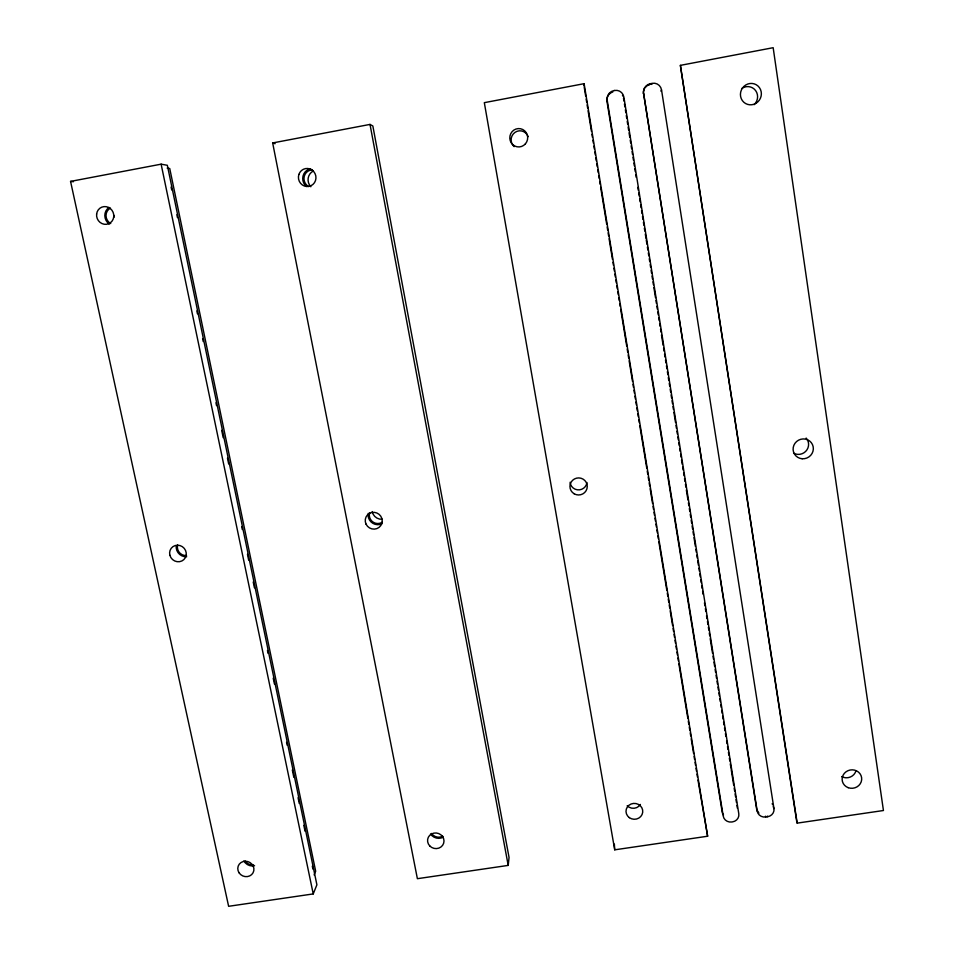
<?xml version="1.0" encoding="UTF-8"?>
<svg xmlns="http://www.w3.org/2000/svg" width="954" height="954" viewBox="0 0 954 954"><rect width="100%" height="100%" fill="white"/><g stroke="black" fill="none" stroke-linecap="round" stroke-linejoin="round"><path stroke-width="1.43" d="M583.991 85.836L584.11 83.678L484.322 102.662L614.722 849.823L707.629 836.229L584.11 83.678M508.208 865.397L509.054 857.455L372.847 125.988L370.021 124.414L272.665 142.945L417.387 878.694L508.208 865.397L370.021 124.414M313.234 893.922L316.895 884.799L167.344 165.292L161.119 164.171L70.56 181.403L228.626 906.3L313.234 893.922L161.119 164.171M314.128 874.925L315.667 871.205L169.74 168.536L167.165 168.083M758.895 813.13L756.725 809.588L643.592 93.373A8.324 8.037 -68.7 0 1 650.282 83.713L652.274 83.332A8.324 8.037 -68.5 0 1 661.539 89.986L773.956 808.622A7.537 7.095 -3.9 0 1 767.612 816.719L765.752 816.994A7.525 7.095 -3.8 0 1 757.202 811.091L756.82 810.077M649.948 84.417L650.282 83.713M651.749 84.417L652.059 83.785M660.884 91.119L661.539 89.986M680.381 65.361L796.805 822.086L797.198 823.123L883.44 810.518L773.169 47.7L680.381 65.361L797.198 823.123M647.277 85.633L644.499 88.15L643.306 91.906A6.034 3.935 78.5 0 0 643.306 92.932L643.401 93.79M647.861 85.383L649.221 85.013M70.56 181.403L73.422 181.725M272.665 142.945L275.098 143.708M772.215 803.602L772.561 804.604M773.253 806.607L773.956 808.622M767.398 816.099L767.612 816.719M765.49 816.195L765.752 816.994M707.629 836.229L697.97 780.026M171.1 187.032L171.708 189.941M176.86 214.722L177.468 217.631M196.858 310.909L197.466 313.83M202.618 338.598L203.226 341.52M215.95 402.731L216.558 405.641M221.71 430.421L223.224 437.707M227.469 458.111L228.674 463.942M241.708 526.608L242.316 529.518M247.468 554.298L248.672 560.129M253.227 581.988L254.432 587.819M267.466 650.485L268.074 653.407M273.226 678.175L274.43 684.006M286.558 742.307L287.166 745.217M292.318 769.997L293.832 777.283M298.065 797.687L299.282 803.518M303.825 825.377L305.041 831.208M312.316 866.184L312.924 869.094M584.23 87.303L585.684 96.127M586.161 99.073L586.65 102.006M587.127 104.952L587.616 107.897M588.093 110.831L591.48 131.425M591.957 134.371L592.446 137.304M592.923 140.25L593.412 143.195M593.889 146.129L594.378 149.074M594.855 152.02L595.344 154.953M595.821 157.899L596.31 160.844M596.787 163.778L597.276 166.723M597.753 169.669L598.241 172.602M598.718 175.548L599.207 178.493M599.684 181.427L600.173 184.372M600.65 187.318L606.684 224.083M607.173 227.028L607.65 229.962M608.139 232.907L608.616 235.853M609.105 238.786L612.48 259.381M612.969 262.326L613.446 265.26M613.935 268.205L614.412 271.151M614.901 274.084L615.378 277.03M615.867 279.975L616.344 282.909M616.833 285.854L617.31 288.8M617.798 291.733L618.275 294.679M618.764 297.624L619.241 300.558M619.73 303.503L620.207 306.449M620.696 309.382L626.73 346.159M627.219 349.092L627.696 352.038M628.185 354.983L628.662 357.917M629.151 360.862L632.526 381.457M633.015 384.39L633.492 387.336M633.981 390.281L634.458 393.215M634.947 396.16L635.424 399.106M635.913 402.039L636.39 404.985M636.878 407.93L637.355 410.864M637.844 413.809L638.321 416.755M638.81 419.688L639.287 422.634M639.776 425.579L646.776 468.223M647.253 471.169L647.742 474.114M648.219 477.048L648.708 479.993M649.185 482.939L649.674 485.872M650.151 488.818L652.572 503.521M653.049 506.467L653.538 509.412M654.015 512.346L654.504 515.291M654.981 518.237L655.47 521.17M655.947 524.116L656.435 527.061M656.912 529.995L657.401 532.94M657.878 535.886L658.367 538.819M658.844 541.765L666.822 590.299M667.299 593.245L667.788 596.19M668.265 599.124L668.754 602.069M669.231 605.015L669.72 607.948M670.197 610.894L672.618 625.597M673.095 628.543L673.584 631.488M674.061 634.422L674.55 637.367M675.027 640.313L675.504 643.246M675.992 646.192L676.469 649.137M676.958 652.071L677.435 655.016M677.924 657.962L678.401 660.895M678.89 663.841L687.822 718.255M688.311 721.2L688.788 724.146M689.277 727.079L689.754 730.025M690.243 732.97L690.72 735.904M691.209 738.849L693.618 753.553M694.107 756.498L694.584 759.444M695.072 762.377L695.549 765.323M696.038 768.268L696.515 771.202M697.004 774.147L697.481 777.093M623.511 98.202L623.976 101.088M624.441 103.986L624.906 106.872M625.371 109.758L625.824 112.644M626.289 115.541L626.754 118.427M627.219 121.313L627.684 124.211M628.149 127.097L628.614 129.982M629.068 132.88L629.771 137.209M630.236 140.095L630.701 142.993M631.154 145.879L631.62 148.741M632.073 151.603L632.538 154.465M632.991 157.327L633.456 160.189M633.909 163.051L634.374 165.913M634.827 168.775L635.292 171.637M635.746 174.499L636.211 177.361M637.821 187.378L638.274 190.24M638.727 193.102L639.204 196.023M639.669 198.945L640.134 201.866M640.611 204.788L641.076 207.71M641.541 210.631L642.018 213.553M642.483 216.486L642.948 219.408M643.425 222.33L643.89 225.251M644.355 228.173L644.832 231.095M645.298 234.016L646.001 238.405M646.24 239.871L646.931 244.212M647.396 247.11L647.861 249.996M648.326 252.893L648.792 255.791M649.257 258.689L649.722 261.575M650.187 264.473L650.652 267.37M651.105 270.268L651.57 273.166M652.035 276.052L652.5 278.95M652.965 281.847L653.43 284.745M653.895 287.619L655.505 297.66M655.97 300.534L656.424 303.396M656.889 306.27L657.342 309.132M657.807 312.006L658.26 314.868M658.725 317.742L659.19 320.604M659.643 323.478L660.108 326.34M660.562 329.213L661.027 332.075M661.492 335.009L663.137 345.276M663.614 348.21L664.079 351.144M664.556 354.077L665.021 357.011M665.498 359.944L665.964 362.878M666.441 365.799L666.906 368.733M667.371 371.666L667.848 374.6M668.313 377.534L668.778 380.443M669.243 383.341L669.72 386.251M670.185 389.16L670.65 392.058M671.115 394.968L671.58 397.878M672.045 400.775L672.51 403.685M672.975 406.583L673.441 409.493M673.906 412.402L675.539 422.562M676.004 425.448L676.458 428.322M676.923 431.196L677.388 434.082M677.853 436.956L678.306 439.842M678.771 442.716L679.236 445.59M679.689 448.475L680.154 451.349M680.619 454.223L681.084 457.109M681.538 459.983L682.229 464.3M682.694 467.174L683.147 470.036M683.613 472.886L684.066 475.736M684.519 478.586L684.984 481.436M685.437 484.286L685.902 487.136M686.355 489.986L687.953 499.968M688.406 502.818L688.871 505.68M689.325 508.53L689.79 511.38M690.255 514.301L690.72 517.211M691.185 520.133L691.662 523.054M692.127 525.976L692.592 528.898M693.057 531.819L693.534 534.729M693.999 537.651L695.406 546.415M695.871 549.325L696.337 552.247M696.814 555.168L697.267 558.066M697.732 560.952L698.435 565.293M698.9 568.19L699.365 571.076M699.819 573.974L700.284 576.86M700.749 579.758L701.214 582.644M701.679 585.541L702.144 588.439M702.609 591.325L703.074 594.223M704.457 602.856L704.923 605.718M705.376 608.592L705.841 611.454M706.52 615.759L706.986 618.621M707.451 621.483L707.904 624.357M708.369 627.219L708.822 630.081M709.287 632.955L709.74 635.817M710.205 638.679L712.555 653.299M713.02 656.245L713.497 659.178M713.962 662.112L714.665 666.524M715.142 669.458L715.607 672.403M716.084 675.337L716.549 678.27M717.026 681.216L717.491 684.149M717.968 687.059L718.434 689.969M718.899 692.89L719.364 695.8M719.829 698.71L720.294 701.619M720.771 704.529L721.236 707.439M721.701 710.348L722.166 713.27M722.631 716.18L723.096 719.089M723.573 721.999L724.038 724.909M724.503 727.807L724.957 730.692M725.422 733.578L725.887 736.464M726.578 740.793L727.043 743.679M727.508 746.565L727.974 749.45M728.439 752.336L728.892 755.222M729.357 758.108L729.822 760.982M730.287 763.868L730.979 768.197M731.205 769.628L733.733 785.357M734.186 788.219L734.652 791.069M735.105 793.931L735.57 796.793M736.023 799.655L736.476 802.517M736.941 805.367L737.394 808.229M643.592 93.373L757.202 811.091M614.352 844.075L614.722 849.823M114.027 217.25A9.874 9.385 64 0 1 113.955 215.401M109.305 224.118A10.077 9.564 63.9 0 1 109.042 207.447M186.674 556.742A9.54 9.111 40.4 0 1 176.311 545.545M254.563 865.731A9.17 8.574 24.2 0 1 243.914 860.949M110.712 223.57A8.801 8.359 63.9 0 1 110.437 208.103M186.531 555.574A8.336 7.954 40.4 0 1 177.647 544.996M253.549 864.801A8.014 7.489 24.2 0 1 245.321 861.152M310.825 186.757A9.957 9.635 74.9 0 1 313.294 171.004M306.282 186.424A10.16 9.826 74.6 0 1 310.622 168.763M382.304 519.274A9.421 9.194 32.7 0 1 372.203 511.594M381.922 523.794A9.6 9.361 32.5 0 1 368.268 513.324M443.288 837.123A9.266 8.765 15.3 0 1 430.576 833.999M308.547 186.495A8.872 8.586 74.6 0 1 312.435 169.884M382.101 522.339A8.383 8.181 32.5 0 1 369.639 512.775M442.68 836.169A8.097 7.656 15.3 0 1 431.554 833.438M514.146 146.642A9.003 8.765 -82 0 1 514.898 132.439A9.003 8.765 -82 0 1 528.122 136.601M586.972 482.533A8.491 8.371 -1.9 0 1 570.087 482.271M640.384 804.437A8.228 7.799 3.2 0 1 627.195 805.748M742.14 88.221A10.577 10.16 -61 0 1 754.125 104.69M806.154 438.077A9.993 9.671 -27.1 0 1 793.621 453.186M855.965 770.725A9.623 9.051 -8.9 0 1 841.666 776.58M612.838 91.942A8.228 7.966 -71.8 0 0 606.959 101.327L722.166 811.937A7.453 7.036 -2 0 0 723.502 815.002M622.485 95.34A8.228 7.966 -71.8 0 1 622.855 96.044M614.626 90.475L613.827 90.618A8.288 8.026 -71.8 0 0 607.209 100.253L723.227 816.087A7.501 7.083 -2 0 0 731.766 821.99L732.505 821.883A7.501 7.083 -2 0 0 738.801 813.798L623.892 97.105A8.288 8.026 -71.8 0 0 614.626 90.475M96.628 214.018A8.98 8.526 63.7 0 0 108.553 223.785A8.98 8.526 63.7 0 0 110.354 208.58A8.98 8.526 63.7 0 0 96.628 214.018M169.895 555.3A8.503 8.109 40.2 0 0 183.872 559.581A8.503 8.109 40.2 0 0 180.056 545.593A8.503 8.109 40.2 0 0 169.895 555.3M239.049 872.767A8.169 7.62 24.2 0 0 253.025 872.85A8.169 7.62 24.2 0 0 245.488 861.235A8.169 7.62 24.2 0 0 239.049 872.767M298.876 174.451A9.063 8.753 74.3 0 0 308.905 186.4A9.063 8.753 74.3 0 0 313.783 171.66A9.063 8.753 74.3 0 0 298.876 174.451M366.086 524.211A8.55 8.336 32.3 0 0 380.753 525.606A8.55 8.336 32.3 0 0 374.35 512.37A8.55 8.336 32.3 0 0 366.086 524.211M429.777 845.959A8.252 7.787 15.3 0 0 443.646 843.276A8.252 7.787 15.3 0 0 433.915 833.116A8.252 7.787 15.3 0 0 429.777 845.959M525.439 143.804A9.194 8.944 -82.1 0 0 520.55 128.742A9.194 8.944 -82.1 0 0 510.247 140.715A9.194 8.944 -82.1 0 0 525.439 143.804M574.153 493.767A8.658 8.526 -1.4 0 0 587.259 486.576A8.658 8.526 -1.4 0 0 574.391 478.991A8.658 8.526 -1.4 0 0 574.153 493.767M629.354 817.661A8.383 7.942 3.3 0 0 642.698 812.319A8.383 7.942 3.3 0 0 631.071 804.019A8.383 7.942 3.3 0 0 629.354 817.661M756.045 103.259A10.804 10.375 -61 0 0 756.224 84.727A10.804 10.375 -61 0 0 740.423 94.386A10.804 10.375 -61 0 0 756.045 103.259M802.183 458.755A10.196 9.862 -26.9 0 0 812.462 444.552A10.196 9.862 -26.9 0 0 795.016 443.252A10.196 9.862 -26.9 0 0 802.183 458.755M848.225 787.682A9.802 9.218 -8.8 0 0 861.617 777.641A9.802 9.218 -8.8 0 0 845.912 771.881A9.802 9.218 -8.8 0 0 848.225 787.682"/></g></svg>
